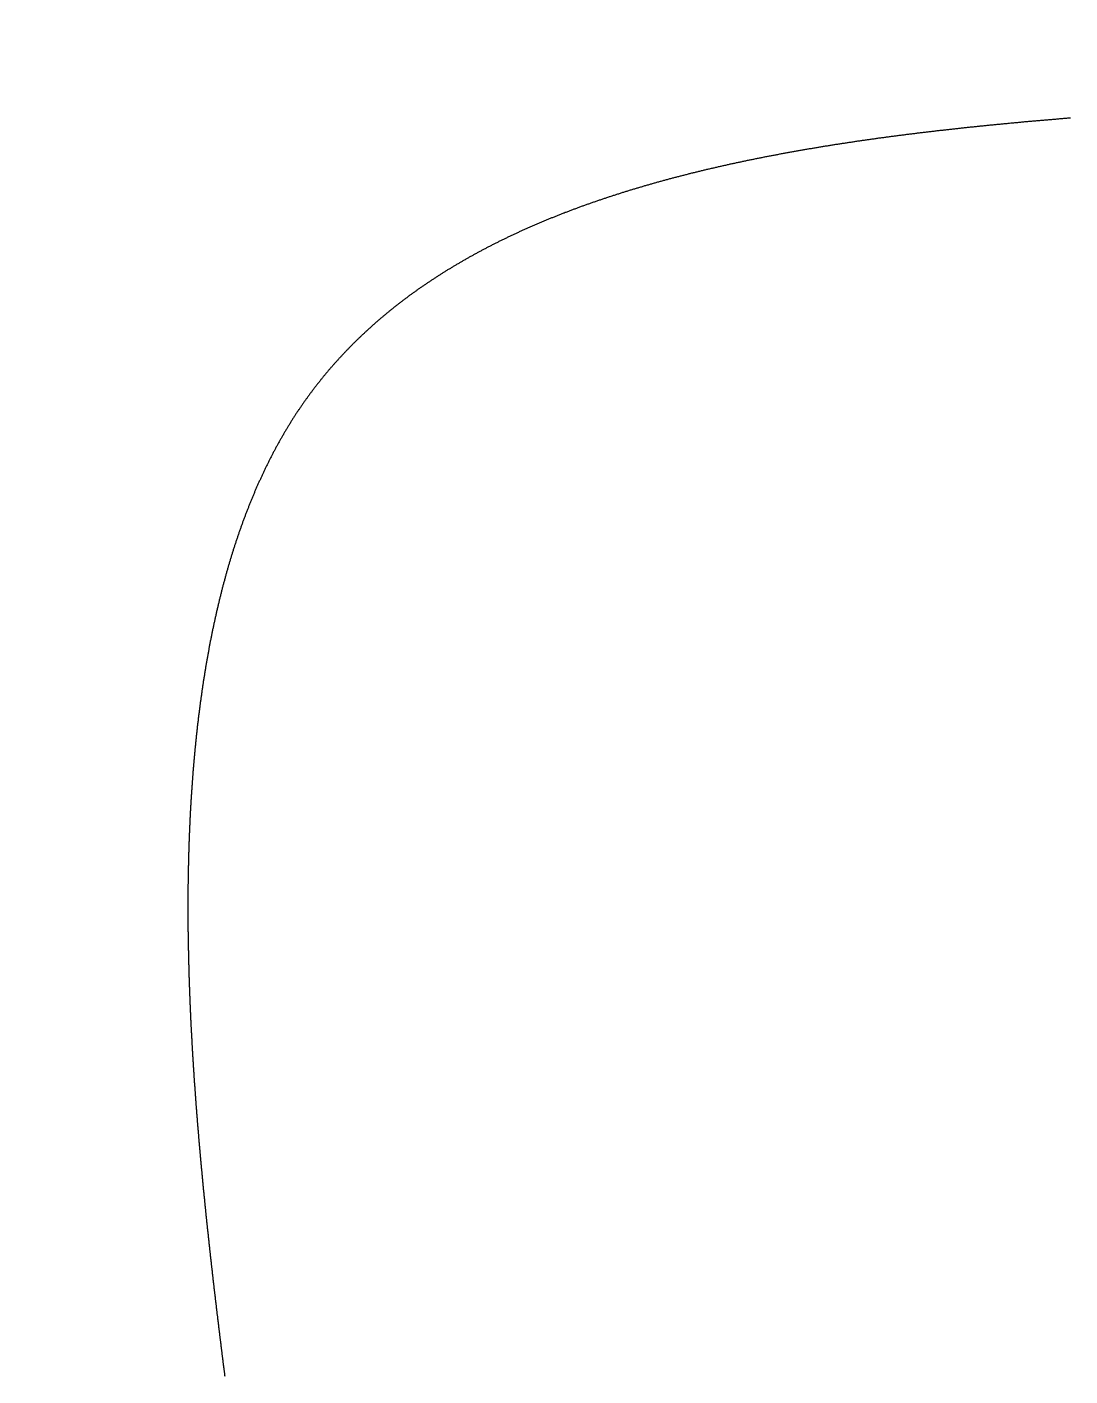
# Model space of a CAD drawing. Header units: millimetres. Extents: x 88 to 97873, y 32 to 55088.
# Drawn here: x 48697.944 to 48700.416, y 5021.048 to 5024.244 of the extents above; entities that cross this region are included whole.
import ezdxf

# ---------------------------------------------------------------- set-up
doc = ezdxf.new("R2010")
doc.units = ezdxf.units.MM
doc.header["$LTSCALE"] = 0.3

msp = doc.modelspace()

# ---------------------------------------------------------------- linework, layer by layer
msp.add_lwpolyline([(48700.4164, 5024.0283), (48700.414, 5024.0281), (48700.4116, 5024.0279), (48700.4093, 5024.0277), (48700.4069, 5024.0275), (48700.4046, 5024.0273), (48700.4022, 5024.0271), (48700.3998, 5024.0269), (48700.3975, 5024.0267), (48700.3951, 5024.0265), (48700.3927, 5024.0263), (48700.3904, 5024.0261), (48700.388, 5024.0259), (48700.3856, 5024.0257), (48700.3833, 5024.0255), (48700.3809, 5024.0253), (48700.3785, 5024.0251), (48700.3762, 5024.0249), (48700.3738, 5024.0247), (48700.3715, 5024.0245), (48700.3691, 5024.0243), (48700.3667, 5024.0241), (48700.3644, 5024.0239), (48700.362, 5024.0237), (48700.3597, 5024.0235), (48700.3573, 5024.0233), (48700.3549, 5024.0231), (48700.3526, 5024.0229), (48700.3502, 5024.0227), (48700.3479, 5024.0225), (48700.3455, 5024.0223), (48700.3431, 5024.0221), (48700.3408, 5024.0219), (48700.3384, 5024.0217), (48700.3361, 5024.0215), (48700.3337, 5024.0213), (48700.3313, 5024.0211), (48700.329, 5024.0209), (48700.3266, 5024.0206), (48700.3243, 5024.0204), (48700.3219, 5024.0202), (48700.3196, 5024.02), (48700.3172, 5024.0198), (48700.3149, 5024.0196), (48700.3125, 5024.0194), (48700.3101, 5024.0192), (48700.3078, 5024.019), (48700.3054, 5024.0187), (48700.3031, 5024.0185), (48700.3007, 5024.0183), (48700.2984, 5024.0181), (48700.296, 5024.0179), (48700.2937, 5024.0177), (48700.2913, 5024.0174), (48700.289, 5024.0172), (48700.2866, 5024.017), (48700.2843, 5024.0168), (48700.2819, 5024.0166), (48700.2796, 5024.0164), (48700.2772, 5024.0161), (48700.2749, 5024.0159), (48700.2725, 5024.0157), (48700.2702, 5024.0155), (48700.2678, 5024.0152), (48700.2655, 5024.015), (48700.2631, 5024.0148), (48700.2608, 5024.0146), (48700.2584, 5024.0144), (48700.2561, 5024.0141), (48700.2537, 5024.0139), (48700.2514, 5024.0137), (48700.2491, 5024.0134), (48700.2467, 5024.0132), (48700.2444, 5024.013), (48700.242, 5024.0128), (48700.2397, 5024.0125), (48700.2373, 5024.0123), (48700.235, 5024.0121), (48700.2326, 5024.0118), (48700.2303, 5024.0116), (48700.228, 5024.0114), (48700.2256, 5024.0111), (48700.2233, 5024.0109), (48700.2209, 5024.0107), (48700.2186, 5024.0104), (48700.2163, 5024.0102), (48700.2139, 5024.01), (48700.2116, 5024.0097), (48700.2092, 5024.0095), (48700.2069, 5024.0093), (48700.2046, 5024.009), (48700.2022, 5024.0088), (48700.1999, 5024.0085), (48700.1976, 5024.0083), (48700.1952, 5024.0081), (48700.1929, 5024.0078), (48700.1906, 5024.0076), (48700.1882, 5024.0073), (48700.1859, 5024.0071), (48700.1836, 5024.0069), (48700.1812, 5024.0066), (48700.1789, 5024.0064), (48700.1766, 5024.0061), (48700.1742, 5024.0059), (48700.1719, 5024.0056), (48700.1696, 5024.0054), (48700.1672, 5024.0051), (48700.1649, 5024.0049), (48700.1626, 5024.0046), (48700.1602, 5024.0044), (48700.1579, 5024.0041), (48700.1556, 5024.0039), (48700.1533, 5024.0036), (48700.1509, 5024.0034), (48700.1486, 5024.0031), (48700.1463, 5024.0029), (48700.144, 5024.0026), (48700.1416, 5024.0024), (48700.1393, 5024.0021), (48700.137, 5024.0019), (48700.1347, 5024.0016), (48700.1323, 5024.0013), (48700.13, 5024.0011), (48700.1277, 5024.0008), (48700.1254, 5024.0006), (48700.123, 5024.0003), (48700.1207, 5024), (48700.1184, 5023.9998), (48700.1161, 5023.9995), (48700.1138, 5023.9992), (48700.1114, 5023.999), (48700.1091, 5023.9987), (48700.1068, 5023.9985), (48700.1045, 5023.9982), (48700.1022, 5023.9979), (48700.0999, 5023.9977), (48700.0976, 5023.9974), (48700.0952, 5023.9971), (48700.0929, 5023.9968), (48700.0906, 5023.9966), (48700.0883, 5023.9963), (48700.086, 5023.996), (48700.0837, 5023.9958), (48700.0814, 5023.9955), (48700.079, 5023.9952), (48700.0767, 5023.9949), (48700.0744, 5023.9947), (48700.0721, 5023.9944), (48700.0698, 5023.9941), (48700.0675, 5023.9938), (48700.0652, 5023.9936), (48700.0629, 5023.9933), (48700.0606, 5023.993), (48700.0583, 5023.9927), (48700.056, 5023.9924), (48700.0537, 5023.9922), (48700.0514, 5023.9919), (48700.0491, 5023.9916), (48700.0468, 5023.9913), (48700.0445, 5023.991), (48700.0422, 5023.9907), (48700.0399, 5023.9905), (48700.0376, 5023.9902), (48700.0353, 5023.9899), (48700.033, 5023.9896), (48700.0307, 5023.9893), (48700.0284, 5023.989), (48700.0261, 5023.9887), (48700.0238, 5023.9884), (48700.0215, 5023.9881), (48700.0192, 5023.9878), (48700.0169, 5023.9875), (48700.0146, 5023.9873), (48700.0123, 5023.987), (48700.01, 5023.9867), (48700.0077, 5023.9864), (48700.0054, 5023.9861), (48700.0031, 5023.9858), (48700.0008, 5023.9855), (48699.9985, 5023.9852), (48699.9963, 5023.9849), (48699.994, 5023.9846), (48699.9917, 5023.9843), (48699.9894, 5023.984), (48699.9871, 5023.9837), (48699.9848, 5023.9834), (48699.9825, 5023.983), (48699.9802, 5023.9827), (48699.978, 5023.9824), (48699.9757, 5023.9821), (48699.9734, 5023.9818), (48699.9711, 5023.9815), (48699.9688, 5023.9812), (48699.9666, 5023.9809), (48699.9643, 5023.9806), (48699.962, 5023.9803), (48699.9597, 5023.9799), (48699.9574, 5023.9796), (48699.9552, 5023.9793), (48699.9529, 5023.979), (48699.9506, 5023.9787), (48699.9483, 5023.9784), (48699.9461, 5023.978), (48699.9438, 5023.9777), (48699.9415, 5023.9774), (48699.9392, 5023.9771), (48699.937, 5023.9768), (48699.9347, 5023.9764), (48699.9324, 5023.9761), (48699.9302, 5023.9758), (48699.9279, 5023.9755), (48699.9256, 5023.9751), (48699.9234, 5023.9748), (48699.9211, 5023.9745), (48699.9188, 5023.9742), (48699.9166, 5023.9738), (48699.9143, 5023.9735), (48699.912, 5023.9732), (48699.9098, 5023.9728), (48699.9075, 5023.9725), (48699.9052, 5023.9722), (48699.903, 5023.9718), (48699.9007, 5023.9715), (48699.8985, 5023.9712), (48699.8962, 5023.9708), (48699.8939, 5023.9705), (48699.8917, 5023.9701), (48699.8894, 5023.9698), (48699.8872, 5023.9695), (48699.8849, 5023.9691), (48699.8827, 5023.9688), (48699.8804, 5023.9684), (48699.8782, 5023.9681), (48699.8759, 5023.9677), (48699.8737, 5023.9674), (48699.8714, 5023.967), (48699.8692, 5023.9667), (48699.8669, 5023.9663), (48699.8647, 5023.966), (48699.8624, 5023.9656), (48699.8602, 5023.9653), (48699.8579, 5023.9649), (48699.8557, 5023.9646), (48699.8534, 5023.9642), (48699.8512, 5023.9639), (48699.849, 5023.9635), (48699.8467, 5023.9632), (48699.8445, 5023.9628), (48699.8422, 5023.9624), (48699.84, 5023.9621), (48699.8378, 5023.9617), (48699.8355, 5023.9614), (48699.8333, 5023.961), (48699.831, 5023.9606), (48699.8288, 5023.9603), (48699.8266, 5023.9599), (48699.8243, 5023.9595), (48699.8221, 5023.9592), (48699.8199, 5023.9588), (48699.8177, 5023.9584), (48699.8154, 5023.9581), (48699.8132, 5023.9577), (48699.811, 5023.9573), (48699.8087, 5023.9569), (48699.8065, 5023.9566), (48699.8043, 5023.9562), (48699.8021, 5023.9558), (48699.7998, 5023.9554), (48699.7976, 5023.9551), (48699.7954, 5023.9547), (48699.7932, 5023.9543), (48699.7909, 5023.9539), (48699.7887, 5023.9535), (48699.7865, 5023.9532), (48699.7843, 5023.9528), (48699.7821, 5023.9524), (48699.7799, 5023.952), (48699.7776, 5023.9516), (48699.7754, 5023.9512), (48699.7732, 5023.9508), (48699.771, 5023.9504), (48699.7688, 5023.9501), (48699.7666, 5023.9497), (48699.7644, 5023.9493), (48699.7622, 5023.9489), (48699.76, 5023.9485), (48699.7577, 5023.9481), (48699.7555, 5023.9477), (48699.7533, 5023.9473), (48699.7511, 5023.9469), (48699.7489, 5023.9465), (48699.7467, 5023.9461), (48699.7445, 5023.9457), (48699.7423, 5023.9453), (48699.7401, 5023.9449), (48699.7379, 5023.9445), (48699.7357, 5023.9441), (48699.7335, 5023.9437), (48699.7313, 5023.9432), (48699.7291, 5023.9428), (48699.7269, 5023.9424), (48699.7247, 5023.942), (48699.7225, 5023.9416), (48699.7204, 5023.9412), (48699.7182, 5023.9408), (48699.716, 5023.9404), (48699.7138, 5023.9399), (48699.7116, 5023.9395), (48699.7094, 5023.9391), (48699.7072, 5023.9387), (48699.705, 5023.9383), (48699.7029, 5023.9378), (48699.7007, 5023.9374), (48699.6985, 5023.937), (48699.6963, 5023.9366), (48699.6941, 5023.9361), (48699.6919, 5023.9357), (48699.6898, 5023.9353), (48699.6876, 5023.9349), (48699.6854, 5023.9344), (48699.6832, 5023.934), (48699.6811, 5023.9336), (48699.6789, 5023.9331), (48699.6767, 5023.9327), (48699.6745, 5023.9323), (48699.6724, 5023.9318), (48699.6702, 5023.9314), (48699.668, 5023.9309), (48699.6659, 5023.9305), (48699.6637, 5023.9301), (48699.6615, 5023.9296), (48699.6594, 5023.9292), (48699.6572, 5023.9287), (48699.655, 5023.9283), (48699.6529, 5023.9278), (48699.6507, 5023.9274), (48699.6486, 5023.9269), (48699.6464, 5023.9265), (48699.6442, 5023.926), (48699.6421, 5023.9256), (48699.6399, 5023.9251), (48699.6378, 5023.9247), (48699.6356, 5023.9242), (48699.6335, 5023.9238), (48699.6313, 5023.9233), (48699.6292, 5023.9229), (48699.627, 5023.9224), (48699.6249, 5023.9219), (48699.6227, 5023.9215), (48699.6206, 5023.921), (48699.6184, 5023.9205), (48699.6163, 5023.9201), (48699.6142, 5023.9196), (48699.612, 5023.9191), (48699.6099, 5023.9187), (48699.6077, 5023.9182), (48699.6056, 5023.9177), (48699.6035, 5023.9173), (48699.6013, 5023.9168), (48699.5992, 5023.9163), (48699.597, 5023.9158), (48699.5949, 5023.9154), (48699.5928, 5023.9149), (48699.5906, 5023.9144), (48699.5885, 5023.9139), (48699.5864, 5023.9134), (48699.5843, 5023.913), (48699.5821, 5023.9125), (48699.58, 5023.912), (48699.5779, 5023.9115), (48699.5758, 5023.911), (48699.5736, 5023.9105), (48699.5715, 5023.91), (48699.5694, 5023.9095), (48699.5673, 5023.909), (48699.5652, 5023.9086), (48699.563, 5023.9081), (48699.5609, 5023.9076), (48699.5588, 5023.9071), (48699.5567, 5023.9066), (48699.5546, 5023.9061), (48699.5525, 5023.9056), (48699.5504, 5023.9051), (48699.5482, 5023.9046), (48699.5461, 5023.9041), (48699.544, 5023.9035), (48699.5419, 5023.903), (48699.5398, 5023.9025), (48699.5377, 5023.902), (48699.5356, 5023.9015), (48699.5335, 5023.901), (48699.5314, 5023.9005), (48699.5293, 5023.9), (48699.5272, 5023.8995), (48699.5251, 5023.8989), (48699.523, 5023.8984), (48699.5209, 5023.8979), (48699.5188, 5023.8974), (48699.5167, 5023.8969), (48699.5147, 5023.8963), (48699.5126, 5023.8958), (48699.5105, 5023.8953), (48699.5084, 5023.8948), (48699.5063, 5023.8942), (48699.5042, 5023.8937), (48699.5021, 5023.8932), (48699.5001, 5023.8926), (48699.498, 5023.8921), (48699.4959, 5023.8916), (48699.4938, 5023.891), (48699.4917, 5023.8905), (48699.4897, 5023.89), (48699.4876, 5023.8894), (48699.4855, 5023.8889), (48699.4834, 5023.8883), (48699.4814, 5023.8878), (48699.4793, 5023.8873), (48699.4772, 5023.8867), (48699.4752, 5023.8862), (48699.4731, 5023.8856), (48699.471, 5023.8851), (48699.469, 5023.8845), (48699.4669, 5023.884), (48699.4648, 5023.8834), (48699.4628, 5023.8829), (48699.4607, 5023.8823), (48699.4586, 5023.8817), (48699.4566, 5023.8812), (48699.4545, 5023.8806), (48699.4525, 5023.8801), (48699.4504, 5023.8795), (48699.4484, 5023.8789), (48699.4463, 5023.8784), (48699.4443, 5023.8778), (48699.4422, 5023.8772), (48699.4402, 5023.8767), (48699.4381, 5023.8761), (48699.4361, 5023.8755), (48699.434, 5023.875), (48699.432, 5023.8744), (48699.43, 5023.8738), (48699.4279, 5023.8732), (48699.4259, 5023.8727), (48699.4238, 5023.8721), (48699.4218, 5023.8715), (48699.4198, 5023.8709), (48699.4177, 5023.8703), (48699.4157, 5023.8697), (48699.4137, 5023.8692), (48699.4116, 5023.8686), (48699.4096, 5023.868), (48699.4076, 5023.8674), (48699.4056, 5023.8668), (48699.4035, 5023.8662), (48699.4015, 5023.8656), (48699.3995, 5023.865), (48699.3975, 5023.8644), (48699.3954, 5023.8638), (48699.3934, 5023.8632), (48699.3914, 5023.8626), (48699.3894, 5023.862), (48699.3874, 5023.8614), (48699.3854, 5023.8608), (48699.3834, 5023.8602), (48699.3814, 5023.8596), (48699.3793, 5023.859), (48699.3773, 5023.8584), (48699.3753, 5023.8578), (48699.3733, 5023.8572), (48699.3713, 5023.8565), (48699.3693, 5023.8559), (48699.3673, 5023.8553), (48699.3653, 5023.8547), (48699.3633, 5023.8541), (48699.3613, 5023.8534), (48699.3593, 5023.8528), (48699.3573, 5023.8522), (48699.3553, 5023.8516), (48699.3533, 5023.8509), (48699.3514, 5023.8503), (48699.3494, 5023.8497), (48699.3474, 5023.8491), (48699.3454, 5023.8484), (48699.3434, 5023.8478), (48699.3414, 5023.8471), (48699.3394, 5023.8465), (48699.3375, 5023.8459), (48699.3355, 5023.8452), (48699.3335, 5023.8446), (48699.3315, 5023.844), (48699.3296, 5023.8433), (48699.3276, 5023.8427), (48699.3256, 5023.842), (48699.3236, 5023.8414), (48699.3217, 5023.8407), (48699.3197, 5023.8401), (48699.3177, 5023.8394), (48699.3158, 5023.8388), (48699.3138, 5023.8381), (48699.3118, 5023.8374), (48699.3099, 5023.8368), (48699.3079, 5023.8361), (48699.306, 5023.8355), (48699.304, 5023.8348), (48699.302, 5023.8341), (48699.3001, 5023.8335), (48699.2981, 5023.8328), (48699.2962, 5023.8321), (48699.2942, 5023.8315), (48699.2923, 5023.8308), (48699.2903, 5023.8301), (48699.2884, 5023.8294), (48699.2865, 5023.8288), (48699.2845, 5023.8281), (48699.2826, 5023.8274), (48699.2806, 5023.8267), (48699.2787, 5023.8261), (48699.2768, 5023.8254), (48699.2748, 5023.8247), (48699.2729, 5023.824), (48699.271, 5023.8233), (48699.269, 5023.8226), (48699.2671, 5023.8219), (48699.2652, 5023.8212), (48699.2632, 5023.8205), (48699.2613, 5023.8199), (48699.2594, 5023.8192), (48699.2575, 5023.8185), (48699.2555, 5023.8178), (48699.2536, 5023.8171), (48699.2517, 5023.8164), (48699.2498, 5023.8157), (48699.2479, 5023.8149), (48699.246, 5023.8142), (48699.244, 5023.8135), (48699.2421, 5023.8128), (48699.2402, 5023.8121), (48699.2383, 5023.8114), (48699.2364, 5023.8107), (48699.2345, 5023.81), (48699.2326, 5023.8092), (48699.2307, 5023.8085), (48699.2288, 5023.8078), (48699.2269, 5023.8071), (48699.225, 5023.8064), (48699.2231, 5023.8056), (48699.2212, 5023.8049), (48699.2193, 5023.8042), (48699.2174, 5023.8034), (48699.2155, 5023.8027), (48699.2137, 5023.802), (48699.2118, 5023.8012), (48699.2099, 5023.8005), (48699.208, 5023.7998), (48699.2061, 5023.799), (48699.2042, 5023.7983), (48699.2024, 5023.7976), (48699.2005, 5023.7968), (48699.1986, 5023.7961), (48699.1967, 5023.7953), (48699.1949, 5023.7946), (48699.193, 5023.7938), (48699.1911, 5023.7931), (48699.1893, 5023.7923), (48699.1874, 5023.7916), (48699.1855, 5023.7908), (48699.1837, 5023.79), (48699.1818, 5023.7893), (48699.1799, 5023.7885), (48699.1781, 5023.7878), (48699.1762, 5023.787), (48699.1744, 5023.7862), (48699.1725, 5023.7855), (48699.1707, 5023.7847), (48699.1688, 5023.7839), (48699.167, 5023.7831), (48699.1651, 5023.7824), (48699.1633, 5023.7816), (48699.1614, 5023.7808), (48699.1596, 5023.78), (48699.1577, 5023.7793), (48699.1559, 5023.7785), (48699.1541, 5023.7777), (48699.1522, 5023.7769), (48699.1504, 5023.7761), (48699.1486, 5023.7753), (48699.1467, 5023.7745), (48699.1449, 5023.7738), (48699.1431, 5023.773), (48699.1412, 5023.7722), (48699.1394, 5023.7714), (48699.1376, 5023.7706), (48699.1358, 5023.7698), (48699.1339, 5023.769), (48699.1321, 5023.7682), (48699.1303, 5023.7674), (48699.1285, 5023.7666), (48699.1267, 5023.7657), (48699.1249, 5023.7649), (48699.1231, 5023.7641), (48699.1212, 5023.7633), (48699.1194, 5023.7625), (48699.1176, 5023.7617), (48699.1158, 5023.7609), (48699.114, 5023.76), (48699.1122, 5023.7592), (48699.1104, 5023.7584), (48699.1086, 5023.7576), (48699.1068, 5023.7567), (48699.105, 5023.7559), (48699.1032, 5023.7551), (48699.1015, 5023.7543), (48699.0997, 5023.7534), (48699.0979, 5023.7526), (48699.0961, 5023.7518), (48699.0943, 5023.7509), (48699.0925, 5023.7501), (48699.0907, 5023.7492), (48699.089, 5023.7484), (48699.0872, 5023.7475), (48699.0854, 5023.7467), (48699.0836, 5023.7459), (48699.0819, 5023.745), (48699.0801, 5023.7441), (48699.0783, 5023.7433), (48699.0766, 5023.7424), (48699.0748, 5023.7416), (48699.073, 5023.7407), (48699.0713, 5023.7399), (48699.0695, 5023.739), (48699.0678, 5023.7381), (48699.066, 5023.7373), (48699.0642, 5023.7364), (48699.0625, 5023.7355), (48699.0607, 5023.7347), (48699.059, 5023.7338), (48699.0572, 5023.7329), (48699.0555, 5023.732), (48699.0537, 5023.7312), (48699.052, 5023.7303), (48699.0503, 5023.7294), (48699.0485, 5023.7285), (48699.0468, 5023.7276), (48699.045, 5023.7268), (48699.0433, 5023.7259), (48699.0416, 5023.725), (48699.0398, 5023.7241), (48699.0381, 5023.7232), (48699.0364, 5023.7223), (48699.0347, 5023.7214), (48699.0329, 5023.7205), (48699.0312, 5023.7196), (48699.0295, 5023.7187), (48699.0278, 5023.7178), (48699.0261, 5023.7169), (48699.0243, 5023.716), (48699.0226, 5023.7151), (48699.0209, 5023.7142), (48699.0192, 5023.7133), (48699.0175, 5023.7123), (48699.0158, 5023.7114), (48699.0141, 5023.7105), (48699.0124, 5023.7096), (48699.0107, 5023.7087), (48699.009, 5023.7078), (48699.0073, 5023.7068), (48699.0056, 5023.7059), (48699.0039, 5023.705), (48699.0022, 5023.704), (48699.0005, 5023.7031), (48698.9988, 5023.7022), (48698.9972, 5023.7012), (48698.9955, 5023.7003), (48698.9938, 5023.6994), (48698.9921, 5023.6984), (48698.9904, 5023.6975), (48698.9887, 5023.6965), (48698.9871, 5023.6956), (48698.9854, 5023.6946), (48698.9837, 5023.6937), (48698.9821, 5023.6927), (48698.9804, 5023.6918), (48698.9787, 5023.6908), (48698.9771, 5023.6899), (48698.9754, 5023.6889), (48698.9737, 5023.688), (48698.9721, 5023.687), (48698.9704, 5023.686), (48698.9688, 5023.6851), (48698.9671, 5023.6841), (48698.9655, 5023.6831), (48698.9638, 5023.6822), (48698.9622, 5023.6812), (48698.9605, 5023.6802), (48698.9589, 5023.6792), (48698.9572, 5023.6783), (48698.9556, 5023.6773), (48698.9539, 5023.6763), (48698.9523, 5023.6753), (48698.9507, 5023.6743), (48698.949, 5023.6733), (48698.9474, 5023.6723), (48698.9458, 5023.6714), (48698.9442, 5023.6704), (48698.9425, 5023.6694), (48698.9409, 5023.6684), (48698.9393, 5023.6674), (48698.9377, 5023.6664), (48698.936, 5023.6654), (48698.9344, 5023.6644), (48698.9328, 5023.6633), (48698.9312, 5023.6623), (48698.9296, 5023.6613), (48698.928, 5023.6603), (48698.9264, 5023.6593), (48698.9248, 5023.6583), (48698.9232, 5023.6573), (48698.9216, 5023.6562), (48698.92, 5023.6552), (48698.9184, 5023.6542), (48698.9168, 5023.6532), (48698.9152, 5023.6522), (48698.9136, 5023.6511), (48698.912, 5023.6501), (48698.9104, 5023.6491), (48698.9088, 5023.648), (48698.9073, 5023.647), (48698.9057, 5023.6459), (48698.9041, 5023.6449), (48698.9025, 5023.6439), (48698.9009, 5023.6428), (48698.8994, 5023.6418), (48698.8978, 5023.6407), (48698.8962, 5023.6397), (48698.8947, 5023.6386), (48698.8931, 5023.6376), (48698.8915, 5023.6365), (48698.89, 5023.6355), (48698.8884, 5023.6344), (48698.8868, 5023.6333), (48698.8853, 5023.6323), (48698.8837, 5023.6312), (48698.8822, 5023.6301), (48698.8806, 5023.6291), (48698.8791, 5023.628), (48698.8775, 5023.6269), (48698.876, 5023.6258), (48698.8745, 5023.6248), (48698.8729, 5023.6237), (48698.8714, 5023.6226), (48698.8698, 5023.6215), (48698.8683, 5023.6204), (48698.8668, 5023.6193), (48698.8652, 5023.6183), (48698.8637, 5023.6172), (48698.8622, 5023.6161), (48698.8607, 5023.615), (48698.8591, 5023.6139), (48698.8576, 5023.6128), (48698.8561, 5023.6117), (48698.8546, 5023.6106), (48698.8531, 5023.6095), (48698.8516, 5023.6084), (48698.8501, 5023.6073), (48698.8486, 5023.6061), (48698.847, 5023.605), (48698.8455, 5023.6039), (48698.844, 5023.6028), (48698.8425, 5023.6017), (48698.841, 5023.6006), (48698.8395, 5023.5994), (48698.8381, 5023.5983), (48698.8366, 5023.5972), (48698.8351, 5023.5961), (48698.8336, 5023.5949), (48698.8321, 5023.5938), (48698.8306, 5023.5927), (48698.8291, 5023.5915), (48698.8277, 5023.5904), (48698.8262, 5023.5892), (48698.8247, 5023.5881), (48698.8232, 5023.587), (48698.8218, 5023.5858), (48698.8203, 5023.5847), (48698.8188, 5023.5835), (48698.8174, 5023.5824), (48698.8159, 5023.5812), (48698.8144, 5023.58), (48698.813, 5023.5789), (48698.8115, 5023.5777), (48698.8101, 5023.5766), (48698.8086, 5023.5754), (48698.8072, 5023.5742), (48698.8057, 5023.5731), (48698.8043, 5023.5719), (48698.8028, 5023.5707), (48698.8014, 5023.5695), (48698.8, 5023.5684), (48698.7985, 5023.5672), (48698.7971, 5023.566), (48698.7956, 5023.5648), (48698.7942, 5023.5636), (48698.7928, 5023.5624), (48698.7914, 5023.5613), (48698.7899, 5023.5601), (48698.7885, 5023.5589), (48698.7871, 5023.5577), (48698.7857, 5023.5565), (48698.7843, 5023.5553), (48698.7828, 5023.5541), (48698.7814, 5023.5529), (48698.78, 5023.5517), (48698.7786, 5023.5504), (48698.7772, 5023.5492), (48698.7758, 5023.548), (48698.7744, 5023.5468), (48698.773, 5023.5456), (48698.7716, 5023.5444), (48698.7702, 5023.5432), (48698.7688, 5023.5419), (48698.7674, 5023.5407), (48698.766, 5023.5395), (48698.7647, 5023.5382), (48698.7633, 5023.537), (48698.7619, 5023.5358), (48698.7605, 5023.5345), (48698.7591, 5023.5333), (48698.7578, 5023.5321), (48698.7564, 5023.5308), (48698.755, 5023.5296), (48698.7536, 5023.5283), (48698.7523, 5023.5271), (48698.7509, 5023.5258), (48698.7496, 5023.5246), (48698.7482, 5023.5233), (48698.7468, 5023.5221), (48698.7455, 5023.5208), (48698.7441, 5023.5196), (48698.7428, 5023.5183), (48698.7414, 5023.517), (48698.7401, 5023.5158), (48698.7387, 5023.5145), (48698.7374, 5023.5132), (48698.7361, 5023.5119), (48698.7347, 5023.5107), (48698.7334, 5023.5094), (48698.7321, 5023.5081), (48698.7307, 5023.5068), (48698.7294, 5023.5055), (48698.7281, 5023.5043), (48698.7267, 5023.503), (48698.7254, 5023.5017), (48698.7241, 5023.5004), (48698.7228, 5023.4991), (48698.7215, 5023.4978), (48698.7202, 5023.4965), (48698.7188, 5023.4952), (48698.7175, 5023.4939), (48698.7162, 5023.4926), (48698.7149, 5023.4913), (48698.7136, 5023.49), (48698.7123, 5023.4886), (48698.711, 5023.4873), (48698.7097, 5023.486), (48698.7084, 5023.4847), (48698.7071, 5023.4834), (48698.7059, 5023.482), (48698.7046, 5023.4807), (48698.7033, 5023.4794), (48698.702, 5023.4781), (48698.7007, 5023.4767), (48698.6995, 5023.4754), (48698.6982, 5023.4741), (48698.6969, 5023.4727), (48698.6956, 5023.4714), (48698.6944, 5023.47), (48698.6931, 5023.4687), (48698.6918, 5023.4673), (48698.6906, 5023.466), (48698.6893, 5023.4646), (48698.6881, 5023.4633), (48698.6868, 5023.4619), (48698.6856, 5023.4606), (48698.6843, 5023.4592), (48698.6831, 5023.4578), (48698.6818, 5023.4565), (48698.6806, 5023.4551), (48698.6793, 5023.4537), (48698.6781, 5023.4524), (48698.6769, 5023.451), (48698.6756, 5023.4496), (48698.6744, 5023.4482), (48698.6732, 5023.4468), (48698.6719, 5023.4455), (48698.6707, 5023.4441), (48698.6695, 5023.4427), (48698.6683, 5023.4413), (48698.6671, 5023.4399), (48698.6658, 5023.4385), (48698.6646, 5023.4371), (48698.6634, 5023.4357), (48698.6622, 5023.4343), (48698.661, 5023.4329), (48698.6598, 5023.4315), (48698.6586, 5023.4301), (48698.6574, 5023.4287), (48698.6562, 5023.4273), (48698.655, 5023.4258), (48698.6538, 5023.4244), (48698.6526, 5023.423), (48698.6515, 5023.4216), (48698.6503, 5023.4202), (48698.6491, 5023.4187), (48698.6479, 5023.4173), (48698.6467, 5023.4159), (48698.6456, 5023.4144), (48698.6444, 5023.413), (48698.6432, 5023.4116), (48698.6421, 5023.4101), (48698.6409, 5023.4087), (48698.6397, 5023.4072), (48698.6386, 5023.4058), (48698.6374, 5023.4043), (48698.6363, 5023.4029), (48698.6351, 5023.4014), (48698.634, 5023.4), (48698.6328, 5023.3985), (48698.6317, 5023.3971), (48698.6305, 5023.3956), (48698.6294, 5023.3941), (48698.6282, 5023.3927), (48698.6271, 5023.3912), (48698.626, 5023.3897), (48698.6248, 5023.3882), (48698.6237, 5023.3868), (48698.6226, 5023.3853), (48698.6215, 5023.3838), (48698.6203, 5023.3823), (48698.6192, 5023.3808), (48698.6181, 5023.3793), (48698.617, 5023.3778), (48698.6159, 5023.3764), (48698.6148, 5023.3749), (48698.6137, 5023.3734), (48698.6126, 5023.3719), (48698.6115, 5023.3704), (48698.6104, 5023.3688), (48698.6093, 5023.3673), (48698.6082, 5023.3658), (48698.6071, 5023.3643), (48698.606, 5023.3628), (48698.6049, 5023.3613), (48698.6038, 5023.3598), (48698.6028, 5023.3582), (48698.6017, 5023.3567), (48698.6006, 5023.3552), (48698.5995, 5023.3537), (48698.5984, 5023.3521), (48698.5974, 5023.3506), (48698.5963, 5023.3491), (48698.5953, 5023.3475), (48698.5942, 5023.346), (48698.5931, 5023.3444), (48698.5921, 5023.3429), (48698.591, 5023.3413), (48698.59, 5023.3398), (48698.5889, 5023.3382), (48698.5879, 5023.3367), (48698.5868, 5023.3351), (48698.5858, 5023.3336), (48698.5847, 5023.332), (48698.5837, 5023.3304), (48698.5827, 5023.3289), (48698.5816, 5023.3273), (48698.5806, 5023.3257), (48698.5796, 5023.3241), (48698.5786, 5023.3226), (48698.5775, 5023.321), (48698.5765, 5023.3194), (48698.5755, 5023.3178), (48698.5745, 5023.3162), (48698.5735, 5023.3146), (48698.5725, 5023.3131), (48698.5715, 5023.3115), (48698.5705, 5023.3099), (48698.5695, 5023.3083), (48698.5685, 5023.3067), (48698.5675, 5023.3051), (48698.5665, 5023.3035), (48698.5655, 5023.3018), (48698.5645, 5023.3002), (48698.5635, 5023.2986), (48698.5625, 5023.297), (48698.5615, 5023.2954), (48698.5606, 5023.2938), (48698.5596, 5023.2921), (48698.5586, 5023.2905), (48698.5576, 5023.2889), (48698.5567, 5023.2873), (48698.5557, 5023.2856), (48698.5547, 5023.284), (48698.5538, 5023.2824), (48698.5528, 5023.2807), (48698.5519, 5023.2791), (48698.5509, 5023.2774), (48698.55, 5023.2758), (48698.549, 5023.2742), (48698.5481, 5023.2725), (48698.5471, 5023.2709), (48698.5462, 5023.2692), (48698.5452, 5023.2675), (48698.5443, 5023.2659), (48698.5434, 5023.2642), (48698.5424, 5023.2626), (48698.5415, 5023.2609), (48698.5406, 5023.2592), (48698.5396, 5023.2576), (48698.5387, 5023.2559), (48698.5378, 5023.2542), (48698.5369, 5023.2525), (48698.536, 5023.2509), (48698.535, 5023.2492), (48698.5341, 5023.2475), (48698.5332, 5023.2458), (48698.5323, 5023.2441), (48698.5314, 5023.2424), (48698.5305, 5023.2407), (48698.5296, 5023.2391), (48698.5287, 5023.2374), (48698.5278, 5023.2357), (48698.5269, 5023.234), (48698.526, 5023.2323), (48698.5252, 5023.2306), (48698.5243, 5023.2288), (48698.5234, 5023.2271), (48698.5225, 5023.2254), (48698.5216, 5023.2237), (48698.5207, 5023.222), (48698.5199, 5023.2203), (48698.519, 5023.2186), (48698.5181, 5023.2168), (48698.5173, 5023.2151), (48698.5164, 5023.2134), (48698.5155, 5023.2117), (48698.5147, 5023.2099), (48698.5138, 5023.2082), (48698.513, 5023.2065), (48698.5121, 5023.2047), (48698.5113, 5023.203), (48698.5104, 5023.2013), (48698.5096, 5023.1995), (48698.5087, 5023.1978), (48698.5079, 5023.196), (48698.5071, 5023.1943), (48698.5062, 5023.1925), (48698.5054, 5023.1908), (48698.5046, 5023.189), (48698.5037, 5023.1873), (48698.5029, 5023.1855), (48698.5021, 5023.1837), (48698.5012, 5023.182), (48698.5004, 5023.1802), (48698.4996, 5023.1784), (48698.4988, 5023.1767), (48698.498, 5023.1749), (48698.4972, 5023.1731), (48698.4964, 5023.1713), (48698.4956, 5023.1696), (48698.4948, 5023.1678), (48698.494, 5023.166), (48698.4932, 5023.1642), (48698.4924, 5023.1624), (48698.4916, 5023.1606), (48698.4908, 5023.1589), (48698.49, 5023.1571), (48698.4892, 5023.1553), (48698.4884, 5023.1535), (48698.4876, 5023.1517), (48698.4868, 5023.1499), (48698.4861, 5023.1481), (48698.4853, 5023.1463), (48698.4845, 5023.1445), (48698.4837, 5023.1427), (48698.483, 5023.1409), (48698.4822, 5023.139), (48698.4814, 5023.1372), (48698.4807, 5023.1354), (48698.4799, 5023.1336), (48698.4791, 5023.1318), (48698.4784, 5023.13), (48698.4776, 5023.1281), (48698.4769, 5023.1263), (48698.4761, 5023.1245), (48698.4754, 5023.1226), (48698.4746, 5023.1208), (48698.4739, 5023.119), (48698.4732, 5023.1171), (48698.4724, 5023.1153), (48698.4717, 5023.1135), (48698.4709, 5023.1116), (48698.4702, 5023.1098), (48698.4695, 5023.1079), (48698.4688, 5023.1061), (48698.468, 5023.1043), (48698.4673, 5023.1024), (48698.4666, 5023.1006), (48698.4659, 5023.0987), (48698.4651, 5023.0968), (48698.4644, 5023.095), (48698.4637, 5023.0931), (48698.463, 5023.0913), (48698.4623, 5023.0894), (48698.4616, 5023.0875), (48698.4609, 5023.0857), (48698.4602, 5023.0838), (48698.4595, 5023.0819), (48698.4588, 5023.0801), (48698.4581, 5023.0782), (48698.4574, 5023.0763), (48698.4567, 5023.0744), (48698.456, 5023.0726), (48698.4553, 5023.0707), (48698.4546, 5023.0688), (48698.454, 5023.0669), (48698.4533, 5023.065), (48698.4526, 5023.0631), (48698.4519, 5023.0612), (48698.4513, 5023.0593), (48698.4506, 5023.0575), (48698.4499, 5023.0556), (48698.4492, 5023.0537), (48698.4486, 5023.0518), (48698.4479, 5023.0499), (48698.4473, 5023.048), (48698.4466, 5023.0461), (48698.4459, 5023.0441), (48698.4453, 5023.0422), (48698.4446, 5023.0403), (48698.444, 5023.0384), (48698.4433, 5023.0365), (48698.4427, 5023.0346), (48698.442, 5023.0327), (48698.4414, 5023.0308), (48698.4408, 5023.0288), (48698.4401, 5023.0269), (48698.4395, 5023.025), (48698.4388, 5023.0231), (48698.4382, 5023.0211), (48698.4376, 5023.0192), (48698.437, 5023.0173), (48698.4363, 5023.0153), (48698.4357, 5023.0134), (48698.4351, 5023.0115), (48698.4345, 5023.0095), (48698.4338, 5023.0076), (48698.4332, 5023.0057), (48698.4326, 5023.0037), (48698.432, 5023.0018), (48698.4314, 5022.9998), (48698.4308, 5022.9979), (48698.4302, 5022.9959), (48698.4296, 5022.994), (48698.429, 5022.992), (48698.4284, 5022.9901), (48698.4278, 5022.9881), (48698.4272, 5022.9862), (48698.4266, 5022.9842), (48698.426, 5022.9822), (48698.4254, 5022.9803), (48698.4248, 5022.9783), (48698.4242, 5022.9763), (48698.4237, 5022.9744), (48698.4231, 5022.9724), (48698.4225, 5022.9704), (48698.4219, 5022.9685), (48698.4213, 5022.9665), (48698.4208, 5022.9645), (48698.4202, 5022.9625), (48698.4196, 5022.9606), (48698.4191, 5022.9586), (48698.4185, 5022.9566), (48698.4179, 5022.9546), (48698.4174, 5022.9526), (48698.4168, 5022.9506), (48698.4163, 5022.9487), (48698.4157, 5022.9467), (48698.4152, 5022.9447), (48698.4146, 5022.9427), (48698.4141, 5022.9407), (48698.4135, 5022.9387), (48698.413, 5022.9367), (48698.4124, 5022.9347), (48698.4119, 5022.9327), (48698.4113, 5022.9307), (48698.4108, 5022.9287), (48698.4103, 5022.9267), (48698.4097, 5022.9247), (48698.4092, 5022.9227), (48698.4087, 5022.9207), (48698.4081, 5022.9187), (48698.4076, 5022.9166), (48698.4071, 5022.9146), (48698.4066, 5022.9126), (48698.4061, 5022.9106), (48698.4055, 5022.9086), (48698.405, 5022.9066), (48698.4045, 5022.9045), (48698.404, 5022.9025), (48698.4035, 5022.9005), (48698.403, 5022.8985), (48698.4025, 5022.8964), (48698.402, 5022.8944), (48698.4015, 5022.8924), (48698.401, 5022.8904), (48698.4005, 5022.8883), (48698.4, 5022.8863), (48698.3995, 5022.8842), (48698.399, 5022.8822), (48698.3985, 5022.8802), (48698.398, 5022.8781), (48698.3975, 5022.8761), (48698.397, 5022.874), (48698.3966, 5022.872), (48698.3961, 5022.87), (48698.3956, 5022.8679), (48698.3951, 5022.8659), (48698.3946, 5022.8638), (48698.3942, 5022.8618), (48698.3937, 5022.8597), (48698.3932, 5022.8576), (48698.3928, 5022.8556), (48698.3923, 5022.8535), (48698.3918, 5022.8515), (48698.3914, 5022.8494), (48698.3909, 5022.8474), (48698.3904, 5022.8453), (48698.39, 5022.8432), (48698.3895, 5022.8412), (48698.3891, 5022.8391), (48698.3886, 5022.837), (48698.3882, 5022.835), (48698.3877, 5022.8329), (48698.3873, 5022.8308), (48698.3868, 5022.8287), (48698.3864, 5022.8267), (48698.386, 5022.8246), (48698.3855, 5022.8225), (48698.3851, 5022.8204), (48698.3846, 5022.8184), (48698.3842, 5022.8163), (48698.3838, 5022.8142), (48698.3834, 5022.8121), (48698.3829, 5022.81), (48698.3825, 5022.8079), (48698.3821, 5022.8058), (48698.3817, 5022.8038), (48698.3812, 5022.8017), (48698.3808, 5022.7996), (48698.3804, 5022.7975), (48698.38, 5022.7954), (48698.3796, 5022.7933), (48698.3792, 5022.7912), (48698.3787, 5022.7891), (48698.3783, 5022.787), (48698.3779, 5022.7849), (48698.3775, 5022.7828), (48698.3771, 5022.7807), (48698.3767, 5022.7786), (48698.3763, 5022.7765), (48698.3759, 5022.7744), (48698.3755, 5022.7723), (48698.3751, 5022.7702), (48698.3748, 5022.768), (48698.3744, 5022.7659), (48698.374, 5022.7638), (48698.3736, 5022.7617), (48698.3732, 5022.7596), (48698.3728, 5022.7575), (48698.3724, 5022.7554), (48698.3721, 5022.7532), (48698.3717, 5022.7511), (48698.3713, 5022.749), (48698.3709, 5022.7469), (48698.3706, 5022.7448), (48698.3702, 5022.7426), (48698.3698, 5022.7405), (48698.3695, 5022.7384), (48698.3691, 5022.7362), (48698.3687, 5022.7341), (48698.3684, 5022.732), (48698.368, 5022.7299), (48698.3676, 5022.7277), (48698.3673, 5022.7256), (48698.3669, 5022.7234), (48698.3666, 5022.7213), (48698.3662, 5022.7192), (48698.3659, 5022.717), (48698.3655, 5022.7149), (48698.3652, 5022.7128), (48698.3648, 5022.7106), (48698.3645, 5022.7085), (48698.3642, 5022.7063), (48698.3638, 5022.7042), (48698.3635, 5022.702), (48698.3631, 5022.6999), (48698.3628, 5022.6977), (48698.3625, 5022.6956), (48698.3621, 5022.6934), (48698.3618, 5022.6913), (48698.3615, 5022.6891), (48698.3612, 5022.687), (48698.3608, 5022.6848), (48698.3605, 5022.6827), (48698.3602, 5022.6805), (48698.3599, 5022.6783), (48698.3596, 5022.6762), (48698.3592, 5022.674), (48698.3589, 5022.6719), (48698.3586, 5022.6697), (48698.3583, 5022.6675), (48698.358, 5022.6654), (48698.3577, 5022.6632), (48698.3574, 5022.661), (48698.3571, 5022.6589), (48698.3568, 5022.6567), (48698.3565, 5022.6545), (48698.3562, 5022.6524), (48698.3559, 5022.6502), (48698.3556, 5022.648), (48698.3553, 5022.6458), (48698.355, 5022.6437), (48698.3547, 5022.6415), (48698.3544, 5022.6393), (48698.3541, 5022.6371), (48698.3538, 5022.635), (48698.3535, 5022.6328), (48698.3533, 5022.6306), (48698.353, 5022.6284), (48698.3527, 5022.6262), (48698.3524, 5022.624), (48698.3521, 5022.6219), (48698.3519, 5022.6197), (48698.3516, 5022.6175), (48698.3513, 5022.6153), (48698.351, 5022.6131), (48698.3508, 5022.6109), (48698.3505, 5022.6087), (48698.3502, 5022.6065), (48698.35, 5022.6043), (48698.3497, 5022.6022), (48698.3495, 5022.6), (48698.3492, 5022.5978), (48698.3489, 5022.5956), (48698.3487, 5022.5934), (48698.3484, 5022.5912), (48698.3482, 5022.589), (48698.3479, 5022.5868), (48698.3477, 5022.5846), (48698.3474, 5022.5824), (48698.3472, 5022.5802), (48698.3469, 5022.578), (48698.3467, 5022.5758), (48698.3464, 5022.5736), (48698.3462, 5022.5714), (48698.346, 5022.5691), (48698.3457, 5022.5669), (48698.3455, 5022.5647), (48698.3453, 5022.5625), (48698.345, 5022.5603), (48698.3448, 5022.5581), (48698.3446, 5022.5559), (48698.3443, 5022.5537), (48698.3441, 5022.5515), (48698.3439, 5022.5492), (48698.3437, 5022.547), (48698.3434, 5022.5448), (48698.3432, 5022.5426), (48698.343, 5022.5404), (48698.3428, 5022.5382), (48698.3426, 5022.5359), (48698.3423, 5022.5337), (48698.3421, 5022.5315), (48698.3419, 5022.5293), (48698.3417, 5022.5271), (48698.3415, 5022.5248), (48698.3413, 5022.5226), (48698.3411, 5022.5204), (48698.3409, 5022.5182), (48698.3407, 5022.5159), (48698.3405, 5022.5137), (48698.3403, 5022.5115), (48698.3401, 5022.5092), (48698.3399, 5022.507), (48698.3397, 5022.5048), (48698.3395, 5022.5026), (48698.3393, 5022.5003), (48698.3391, 5022.4981), (48698.3389, 5022.4959), (48698.3387, 5022.4936), (48698.3385, 5022.4914), (48698.3383, 5022.4892), (48698.3382, 5022.4869), (48698.338, 5022.4847), (48698.3378, 5022.4824), (48698.3376, 5022.4802), (48698.3374, 5022.478), (48698.3373, 5022.4757), (48698.3371, 5022.4735), (48698.3369, 5022.4712), (48698.3367, 5022.469), (48698.3366, 5022.4668), (48698.3364, 5022.4645), (48698.3362, 5022.4623), (48698.3361, 5022.46), (48698.3359, 5022.4578), (48698.3357, 5022.4555), (48698.3356, 5022.4533), (48698.3354, 5022.451), (48698.3353, 5022.4488), (48698.3351, 5022.4466), (48698.3349, 5022.4443), (48698.3348, 5022.4421), (48698.3346, 5022.4398), (48698.3345, 5022.4376), (48698.3343, 5022.4353), (48698.3342, 5022.433), (48698.334, 5022.4308), (48698.3339, 5022.4285), (48698.3337, 5022.4263), (48698.3336, 5022.424), (48698.3334, 5022.4218), (48698.3333, 5022.4195), (48698.3332, 5022.4173), (48698.333, 5022.415), (48698.3329, 5022.4127), (48698.3327, 5022.4105), (48698.3326, 5022.4082), (48698.3325, 5022.406), (48698.3323, 5022.4037), (48698.3322, 5022.4015), (48698.3321, 5022.3992), (48698.332, 5022.3969), (48698.3318, 5022.3947), (48698.3317, 5022.3924), (48698.3316, 5022.3901), (48698.3315, 5022.3879), (48698.3313, 5022.3856), (48698.3312, 5022.3833), (48698.3311, 5022.3811), (48698.331, 5022.3788), (48698.3309, 5022.3765), (48698.3308, 5022.3743), (48698.3306, 5022.372), (48698.3305, 5022.3697), (48698.3304, 5022.3675), (48698.3303, 5022.3652), (48698.3302, 5022.3629), (48698.3301, 5022.3607), (48698.33, 5022.3584), (48698.3299, 5022.3561), (48698.3298, 5022.3538), (48698.3297, 5022.3516), (48698.3296, 5022.3493), (48698.3295, 5022.347), (48698.3294, 5022.3448), (48698.3293, 5022.3425), (48698.3292, 5022.3402), (48698.3291, 5022.3379), (48698.329, 5022.3357), (48698.3289, 5022.3334), (48698.3288, 5022.3311), (48698.3287, 5022.3288), (48698.3286, 5022.3265), (48698.3286, 5022.3243), (48698.3285, 5022.322), (48698.3284, 5022.3197), (48698.3283, 5022.3174), (48698.3282, 5022.3152), (48698.3281, 5022.3129), (48698.3281, 5022.3106), (48698.328, 5022.3083), (48698.3279, 5022.306), (48698.3278, 5022.3038), (48698.3278, 5022.3015), (48698.3277, 5022.2992), (48698.3276, 5022.2969), (48698.3275, 5022.2946), (48698.3275, 5022.2923), (48698.3274, 5022.2901), (48698.3273, 5022.2878), (48698.3273, 5022.2855), (48698.3272, 5022.2832), (48698.3272, 5022.2809), (48698.3271, 5022.2786), (48698.327, 5022.2763), (48698.327, 5022.2741), (48698.3269, 5022.2718), (48698.3269, 5022.2695), (48698.3268, 5022.2672), (48698.3268, 5022.2649), (48698.3267, 5022.2626), (48698.3266, 5022.2603), (48698.3266, 5022.258), (48698.3265, 5022.2557), (48698.3265, 5022.2535), (48698.3265, 5022.2512), (48698.3264, 5022.2489), (48698.3264, 5022.2466), (48698.3263, 5022.2443), (48698.3263, 5022.242), (48698.3262, 5022.2397), (48698.3262, 5022.2374), (48698.3262, 5022.2351), (48698.3261, 5022.2328), (48698.3261, 5022.2305), (48698.326, 5022.2282), (48698.326, 5022.226), (48698.326, 5022.2237), (48698.326, 5022.2214), (48698.3259, 5022.2191), (48698.3259, 5022.2168), (48698.3259, 5022.2145), (48698.3258, 5022.2122), (48698.3258, 5022.2099), (48698.3258, 5022.2076), (48698.3258, 5022.2053), (48698.3257, 5022.203), (48698.3257, 5022.2007), (48698.3257, 5022.1984), (48698.3257, 5022.1961), (48698.3257, 5022.1938), (48698.3256, 5022.1915), (48698.3256, 5022.1892), (48698.3256, 5022.1869), (48698.3256, 5022.1846), (48698.3256, 5022.1823), (48698.3256, 5022.18), (48698.3256, 5022.1777), (48698.3256, 5022.1754), (48698.3255, 5022.1731), (48698.3255, 5022.1708), (48698.3255, 5022.1685), (48698.3255, 5022.1662), (48698.3255, 5022.1639), (48698.3255, 5022.1616), (48698.3255, 5022.1593), (48698.3255, 5022.157), (48698.3255, 5022.1547), (48698.3255, 5022.1524), (48698.3255, 5022.1501), (48698.3255, 5022.1478), (48698.3255, 5022.1455), (48698.3255, 5022.1432), (48698.3256, 5022.1409), (48698.3256, 5022.1386), (48698.3256, 5022.1363), (48698.3256, 5022.134), (48698.3256, 5022.1317), (48698.3256, 5022.1294), (48698.3256, 5022.1271), (48698.3256, 5022.1248), (48698.3257, 5022.1225), (48698.3257, 5022.1202), (48698.3257, 5022.1179), (48698.3257, 5022.1156), (48698.3257, 5022.1133), (48698.3257, 5022.111), (48698.3258, 5022.1087), (48698.3258, 5022.1064), (48698.3258, 5022.1041), (48698.3258, 5022.1018), (48698.3259, 5022.0995), (48698.3259, 5022.0972), (48698.3259, 5022.0949), (48698.326, 5022.0926), (48698.326, 5022.0903), (48698.326, 5022.088), (48698.326, 5022.0857), (48698.3261, 5022.0834), (48698.3261, 5022.0811), (48698.3262, 5022.0788), (48698.3262, 5022.0765), (48698.3262, 5022.0742), (48698.3263, 5022.0719), (48698.3263, 5022.0696), (48698.3263, 5022.0673), (48698.3264, 5022.065), (48698.3264, 5022.0627), (48698.3265, 5022.0604), (48698.3265, 5022.0581), (48698.3266, 5022.0558), (48698.3266, 5022.0535), (48698.3267, 5022.0512), (48698.3267, 5022.0489), (48698.3268, 5022.0466), (48698.3268, 5022.0443), (48698.3269, 5022.0419), (48698.3269, 5022.0396), (48698.327, 5022.0373), (48698.327, 5022.035), (48698.3271, 5022.0327), (48698.3271, 5022.0304), (48698.3272, 5022.0281), (48698.3272, 5022.0258), (48698.3273, 5022.0235), (48698.3274, 5022.0212), (48698.3274, 5022.0189), (48698.3275, 5022.0166), (48698.3275, 5022.0143), (48698.3276, 5022.012), (48698.3277, 5022.0097), (48698.3277, 5022.0074), (48698.3278, 5022.0051), (48698.3279, 5022.0028), (48698.3279, 5022.0005), (48698.328, 5021.9982), (48698.3281, 5021.9959), (48698.3281, 5021.9936), (48698.3282, 5021.9913), (48698.3283, 5021.989), (48698.3284, 5021.9867), (48698.3284, 5021.9844), (48698.3285, 5021.9821), (48698.3286, 5021.9798), (48698.3287, 5021.9775), (48698.3287, 5021.9752), (48698.3288, 5021.9729), (48698.3289, 5021.9706), (48698.329, 5021.9683), (48698.3291, 5021.966), (48698.3291, 5021.9637), (48698.3292, 5021.9614), (48698.3293, 5021.9591), (48698.3294, 5021.9568), (48698.3295, 5021.9545), (48698.3296, 5021.9522), (48698.3297, 5021.9499), (48698.3298, 5021.9476), (48698.3298, 5021.9453), (48698.3299, 5021.943), (48698.33, 5021.9407), (48698.3301, 5021.9384), (48698.3302, 5021.9361), (48698.3303, 5021.9338), (48698.3304, 5021.9315), (48698.3305, 5021.9292), (48698.3306, 5021.9269), (48698.3307, 5021.9247), (48698.3308, 5021.9224), (48698.3309, 5021.9201), (48698.331, 5021.9178), (48698.3311, 5021.9155), (48698.3312, 5021.9132), (48698.3313, 5021.9109), (48698.3314, 5021.9086), (48698.3315, 5021.9063), (48698.3316, 5021.904), (48698.3317, 5021.9017), (48698.3318, 5021.8994), (48698.3319, 5021.8971), (48698.332, 5021.8948), (48698.3321, 5021.8925), (48698.3322, 5021.8903), (48698.3324, 5021.888), (48698.3325, 5021.8857), (48698.3326, 5021.8834), (48698.3327, 5021.8811), (48698.3328, 5021.8788), (48698.3329, 5021.8765), (48698.333, 5021.8742), (48698.3331, 5021.8719), (48698.3333, 5021.8696), (48698.3334, 5021.8674), (48698.3335, 5021.8651), (48698.3336, 5021.8628), (48698.3337, 5021.8605), (48698.3339, 5021.8582), (48698.334, 5021.8559), (48698.3341, 5021.8536), (48698.3342, 5021.8513), (48698.3343, 5021.8491), (48698.3345, 5021.8468), (48698.3346, 5021.8445), (48698.3347, 5021.8422), (48698.3348, 5021.8399), (48698.335, 5021.8376), (48698.3351, 5021.8354), (48698.3352, 5021.8331), (48698.3354, 5021.8308), (48698.3355, 5021.8285), (48698.3356, 5021.8262), (48698.3358, 5021.8239), (48698.3359, 5021.8217), (48698.336, 5021.8194), (48698.3362, 5021.8171), (48698.3363, 5021.8148), (48698.3364, 5021.8125), (48698.3366, 5021.8103), (48698.3367, 5021.808), (48698.3368, 5021.8057), (48698.337, 5021.8034), (48698.3371, 5021.8012), (48698.3372, 5021.7989), (48698.3374, 5021.7966), (48698.3375, 5021.7943), (48698.3377, 5021.792), (48698.3378, 5021.7898), (48698.338, 5021.7875), (48698.3381, 5021.7852), (48698.3382, 5021.783), (48698.3384, 5021.7807), (48698.3385, 5021.7784), (48698.3387, 5021.7761), (48698.3388, 5021.7739), (48698.339, 5021.7716), (48698.3391, 5021.7693), (48698.3393, 5021.7671), (48698.3394, 5021.7648), (48698.3396, 5021.7625), (48698.3397, 5021.7602), (48698.3399, 5021.758), (48698.34, 5021.7557), (48698.3402, 5021.7534), (48698.3403, 5021.7512), (48698.3405, 5021.7489), (48698.3406, 5021.7466), (48698.3408, 5021.7444), (48698.341, 5021.7421), (48698.3411, 5021.7399), (48698.3413, 5021.7376), (48698.3414, 5021.7353), (48698.3416, 5021.7331), (48698.3417, 5021.7308), (48698.3419, 5021.7285), (48698.3421, 5021.7263), (48698.3422, 5021.724), (48698.3424, 5021.7218), (48698.3426, 5021.7195), (48698.3427, 5021.7173), (48698.3429, 5021.715), (48698.343, 5021.7127), (48698.3432, 5021.7105), (48698.3434, 5021.7082), (48698.3435, 5021.706), (48698.3437, 5021.7037), (48698.3439, 5021.7015), (48698.344, 5021.6992), (48698.3442, 5021.697), (48698.3444, 5021.6947), (48698.3446, 5021.6925), (48698.3447, 5021.6902), (48698.3449, 5021.688), (48698.3451, 5021.6857), (48698.3452, 5021.6835), (48698.3454, 5021.6812), (48698.3456, 5021.679), (48698.3458, 5021.6767), (48698.3459, 5021.6745), (48698.3461, 5021.6722), (48698.3463, 5021.67), (48698.3465, 5021.6677), (48698.3466, 5021.6655), (48698.3468, 5021.6633), (48698.347, 5021.661), (48698.3472, 5021.6588), (48698.3473, 5021.6565), (48698.3475, 5021.6543), (48698.3477, 5021.6521), (48698.3479, 5021.6498), (48698.3481, 5021.6476), (48698.3482, 5021.6453), (48698.3484, 5021.6431), (48698.3486, 5021.6409), (48698.3488, 5021.6386), (48698.349, 5021.6364), (48698.3492, 5021.6342), (48698.3493, 5021.6319), (48698.3495, 5021.6297), (48698.3497, 5021.6275), (48698.3499, 5021.6252), (48698.3501, 5021.623), (48698.3503, 5021.6208), (48698.3505, 5021.6186), (48698.3507, 5021.6163), (48698.3508, 5021.6141), (48698.351, 5021.6119), (48698.3512, 5021.6097), (48698.3514, 5021.6074), (48698.3516, 5021.6052), (48698.3518, 5021.603), (48698.352, 5021.6008), (48698.3522, 5021.5985), (48698.3524, 5021.5963), (48698.3526, 5021.5941), (48698.3528, 5021.5919), (48698.353, 5021.5897), (48698.3531, 5021.5874), (48698.3533, 5021.5852), (48698.3535, 5021.583), (48698.3537, 5021.5808), (48698.3539, 5021.5786), (48698.3541, 5021.5764), (48698.3543, 5021.5742), (48698.3545, 5021.572), (48698.3547, 5021.5697), (48698.3549, 5021.5675), (48698.3551, 5021.5653), (48698.3553, 5021.5631), (48698.3555, 5021.5609), (48698.3557, 5021.5587), (48698.3559, 5021.5565), (48698.3561, 5021.5543), (48698.3563, 5021.5521), (48698.3565, 5021.5499), (48698.3567, 5021.5477), (48698.3569, 5021.5455), (48698.3571, 5021.5433), (48698.3573, 5021.5411), (48698.3575, 5021.5389), (48698.3577, 5021.5367), (48698.3579, 5021.5345), (48698.3582, 5021.5323), (48698.3584, 5021.5301), (48698.3586, 5021.5279), (48698.3588, 5021.5257), (48698.359, 5021.5235), (48698.3592, 5021.5213), (48698.3594, 5021.5192), (48698.3596, 5021.517), (48698.3598, 5021.5148), (48698.36, 5021.5126), (48698.3602, 5021.5104), (48698.3604, 5021.5082), (48698.3606, 5021.506), (48698.3609, 5021.5039), (48698.3611, 5021.5017), (48698.3613, 5021.4995), (48698.3615, 5021.4973), (48698.3617, 5021.4951), (48698.3619, 5021.493), (48698.3621, 5021.4908), (48698.3623, 5021.4886), (48698.3626, 5021.4864), (48698.3628, 5021.4842), (48698.363, 5021.4821), (48698.3632, 5021.4799), (48698.3634, 5021.4777), (48698.3636, 5021.4756), (48698.3638, 5021.4734), (48698.3641, 5021.4712), (48698.3643, 5021.4691), (48698.3645, 5021.4669), (48698.3647, 5021.4647), (48698.3649, 5021.4626), (48698.3651, 5021.4604), (48698.3654, 5021.4582), (48698.3656, 5021.4561), (48698.3658, 5021.4539), (48698.366, 5021.4518), (48698.3662, 5021.4496), (48698.3665, 5021.4474), (48698.3667, 5021.4453), (48698.3669, 5021.4431), (48698.3671, 5021.441), (48698.3673, 5021.4388), (48698.3676, 5021.4367), (48698.3678, 5021.4345), (48698.368, 5021.4324), (48698.3682, 5021.4302), (48698.3684, 5021.4281), (48698.3687, 5021.4259), (48698.3689, 5021.4238), (48698.3691, 5021.4217), (48698.3693, 5021.4195), (48698.3696, 5021.4174), (48698.3698, 5021.4152), (48698.37, 5021.4131), (48698.3702, 5021.411), (48698.3705, 5021.4088), (48698.3707, 5021.4067), (48698.3709, 5021.4046), (48698.3711, 5021.4024), (48698.3714, 5021.4003), (48698.3716, 5021.3982), (48698.3718, 5021.396), (48698.372, 5021.3939), (48698.3723, 5021.3918), (48698.3725, 5021.3896), (48698.3727, 5021.3875), (48698.3729, 5021.3854), (48698.3732, 5021.3833), (48698.3734, 5021.3812), (48698.3736, 5021.379), (48698.3739, 5021.3769), (48698.3741, 5021.3748), (48698.3743, 5021.3727), (48698.3745, 5021.3706), (48698.3748, 5021.3684), (48698.375, 5021.3663), (48698.3752, 5021.3642), (48698.3755, 5021.3621), (48698.3757, 5021.36), (48698.3759, 5021.3579), (48698.3762, 5021.3558), (48698.3764, 5021.3537), (48698.3766, 5021.3516), (48698.3768, 5021.3495), (48698.3771, 5021.3474), (48698.3773, 5021.3453), (48698.3775, 5021.3432), (48698.3778, 5021.3411), (48698.378, 5021.339), (48698.3782, 5021.3369), (48698.3785, 5021.3348), (48698.3787, 5021.3327), (48698.3789, 5021.3306), (48698.3792, 5021.3285), (48698.3794, 5021.3264), (48698.3796, 5021.3243), (48698.3799, 5021.3222), (48698.3801, 5021.3202), (48698.3803, 5021.3181), (48698.3806, 5021.316), (48698.3808, 5021.3139), (48698.381, 5021.3118), (48698.3813, 5021.3098), (48698.3815, 5021.3077), (48698.3817, 5021.3056), (48698.382, 5021.3035), (48698.3822, 5021.3015), (48698.3824, 5021.2994), (48698.3827, 5021.2973), (48698.3829, 5021.2952), (48698.3831, 5021.2932), (48698.3834, 5021.2911), (48698.3836, 5021.289), (48698.3839, 5021.287), (48698.3841, 5021.2849), (48698.3843, 5021.2829), (48698.3846, 5021.2808), (48698.3848, 5021.2787), (48698.385, 5021.2767), (48698.3853, 5021.2746), (48698.3855, 5021.2726), (48698.3857, 5021.2705), (48698.386, 5021.2685), (48698.3862, 5021.2664), (48698.3865, 5021.2644), (48698.3867, 5021.2623), (48698.3869, 5021.2603), (48698.3872, 5021.2582), (48698.3874, 5021.2562), (48698.3876, 5021.2541), (48698.3879, 5021.2521), (48698.3881, 5021.2501), (48698.3884, 5021.248), (48698.3886, 5021.246), (48698.3888, 5021.244), (48698.3891, 5021.2419), (48698.3893, 5021.2399), (48698.3895, 5021.2379), (48698.3898, 5021.2358), (48698.39, 5021.2338), (48698.3903, 5021.2318), (48698.3905, 5021.2298), (48698.3907, 5021.2277), (48698.391, 5021.2257), (48698.3912, 5021.2237), (48698.3914, 5021.2217), (48698.3917, 5021.2197), (48698.3919, 5021.2176), (48698.3922, 5021.2156), (48698.3924, 5021.2136), (48698.3926, 5021.2116), (48698.3929, 5021.2096), (48698.3931, 5021.2076), (48698.3934, 5021.2056), (48698.3936, 5021.2036), (48698.3938, 5021.2016), (48698.3941, 5021.1996), (48698.3943, 5021.1976), (48698.3945, 5021.1956), (48698.3948, 5021.1936), (48698.395, 5021.1916), (48698.3953, 5021.1896), (48698.3955, 5021.1876), (48698.3957, 5021.1856), (48698.396, 5021.1836), (48698.3962, 5021.1816), (48698.3965, 5021.1796), (48698.3967, 5021.1777), (48698.3969, 5021.1757), (48698.3972, 5021.1737), (48698.3974, 5021.1717), (48698.3977, 5021.1697), (48698.3979, 5021.1677), (48698.3981, 5021.1658), (48698.3984, 5021.1638), (48698.3986, 5021.1618), (48698.3989, 5021.1598), (48698.3991, 5021.1579), (48698.3993, 5021.1559), (48698.3996, 5021.1539), (48698.3998, 5021.152), (48698.4001, 5021.15), (48698.4003, 5021.148), (48698.4005, 5021.1461), (48698.4008, 5021.1441), (48698.401, 5021.1422), (48698.4013, 5021.1402), (48698.4015, 5021.1382), (48698.4017, 5021.1363), (48698.402, 5021.1343), (48698.4022, 5021.1324), (48698.4025, 5021.1304), (48698.4027, 5021.1285), (48698.4029, 5021.1265), (48698.4032, 5021.1246), (48698.4034, 5021.1226), (48698.4037, 5021.1207), (48698.4039, 5021.1188), (48698.4041, 5021.1168), (48698.4044, 5021.1149), (48698.4046, 5021.1129), (48698.4049, 5021.111), (48698.4051, 5021.1091), (48698.4053, 5021.1071), (48698.4056, 5021.1052), (48698.4058, 5021.1033), (48698.4061, 5021.1013), (48698.4063, 5021.0994), (48698.4066, 5021.0975), (48698.4068, 5021.0956), (48698.407, 5021.0936), (48698.4073, 5021.0917), (48698.4075, 5021.0898), (48698.4078, 5021.0879), (48698.408, 5021.086), (48698.4082, 5021.084), (48698.4085, 5021.0821), (48698.4087, 5021.0802), (48698.409, 5021.0783), (48698.4092, 5021.0764), (48698.4095, 5021.0745), (48698.4097, 5021.0726), (48698.4099, 5021.0707), (48698.4102, 5021.0688), (48698.4104, 5021.0668), (48698.4107, 5021.0649), (48698.4109, 5021.063), (48698.4112, 5021.0611), (48698.4114, 5021.0592), (48698.4116, 5021.0573), (48698.4119, 5021.0555), (48698.4121, 5021.0536), (48698.4124, 5021.0517), (48698.4126, 5021.0498), (48698.4129, 5021.0479)])
for radius in [18.5479, 14.363, 11.4141]:
    msp.add_circle((48702.9432, 5029.0009), radius)

doc.saveas('drawing.dxf')
